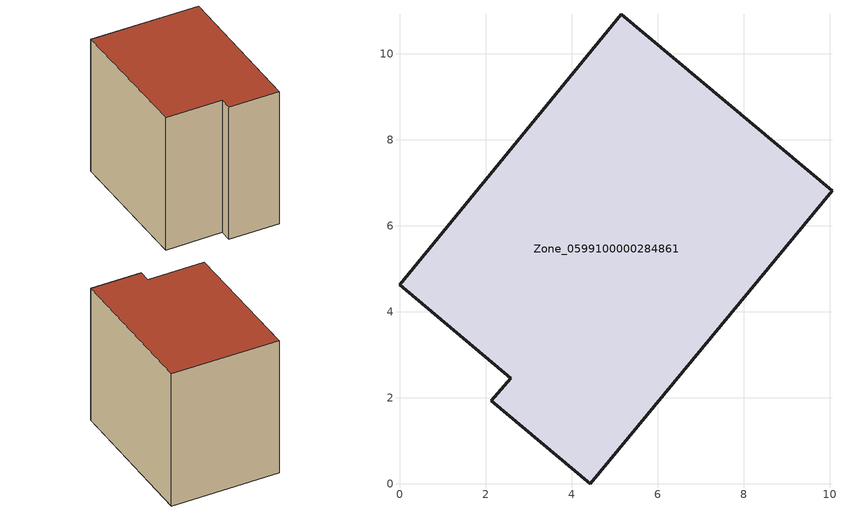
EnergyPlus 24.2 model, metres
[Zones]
Zone_0599100000284861
 floor ground (C_G): 2.13,1.93 2.58,2.46 0,4.63 5.15,10.92 10.05,6.81 4.43,0 z0
 wall outside (C_F): 2.58,2.46 2.13,1.93 4.43,0 10.05,6.81 5.15,10.92 0,4.63 2.58,2.46 z0:8.49
 roof outside (C_R): 5.15,10.92 0,4.63 2.58,2.46 2.13,1.93 4.43,0 10.05,6.81 z8.49
[BUILDING]
Pand.0599100000284861: North Axis=0; Terrain=City; Loads Convergence Tolerance Value=0.04; Temperature Convergence Tolerance Value=0.4; Solar Distribution=FullExterior; Maximum Number of Warmup Days=25; Minimum Number of Warmup Days=1
[Site:Location]
Rotterdam.The.Hague.AP_ZH_NLD Design_Conditions: Latitude=51.96; Longitude=4.45; Time Zone=1; Elevation=-4.5
[SITE:GROUNDTEMPERATURE:BUILDINGSURFACE]
18, 18, 18, 18, 18, 18, 18, 18, 18, 18, 18, 18
[MATERIAL] Thermal Absorptance=0.9; Solar Absorptance=0.7; Visible Absorptance=0.7
Name | Roughness | Thickness | Conductivity | Density | Specific Heat
G.TI.1946-1964 | MediumSmooth | 0.15 | 1 | 540 | 1210
F.TI.1946-1964 | Rough | 0.3 | 0.857143 | 1920 | 840
R.TI.1946-1964 | MediumRough | 0.2 | 0.277778 | 1500 | 1000
[CONSTRUCTION]
C_G: G.TI.1946-1964
C_F: F.TI.1946-1964
C_R: R.TI.1946-1964
[ZONE]
Zone_0599100000284861: Type=1; Multiplier=1; Ceiling Height=Autocalculate; Volume=Autocalculate; Floor Area=autocalculate; Part of Total Floor Area=Yes
[ZONEINFILTRATION:DESIGNFLOWRATE]
Infil_Zone_0599100000284861: Zone or ZoneList or Space or SpaceList=Zone_0599100000284861; Schedule=AlwaysOn; Design Flow Rate Calculation Method=Flow/Area; Flow Rate per Floor Area=0.003; Constant Term Coefficient=1; Temperature Term Coefficient=0; Velocity Term Coefficient=0; Velocity Squared Term Coefficient=0
[HVACTEMPLATE:ZONE:IDEALLOADSAIRSYSTEM]
Zone_0599100000284861: Maximum Heating Supply Air Temperature=50; Minimum Cooling Supply Air Temperature=13; Maximum Heating Supply Air Humidity Ratio=0.0156; Minimum Cooling Supply Air Humidity Ratio=0.0077; Heating Limit=NoLimit; Cooling Limit=NoLimit; Dehumidification Control Type=ConstantSensibleHeatRatio; Cooling Sensible Heat Ratio=0.7; Dehumidification Setpoint=60; Humidification Control Type=None; Humidification Setpoint=30; Outdoor Air Method=None; Outdoor Air Flow Rate per Person=0.00944; Outdoor Air Flow Rate per Zone Floor Area=0; Outdoor Air Flow Rate per Zone=0; Demand Controlled Ventilation Type=None; Outdoor Air Economizer Type=NoEconomizer; Heat Recovery Type=None; Sensible Heat Recovery Effectiveness=0.7; Latent Heat Recovery Effectiveness=0.65
[ZONECONTROL:THERMOSTAT]
ThermostatControl_Zone_0599100000284861: Zone or ZoneList=Zone_0599100000284861; Control Type Schedule=DualSetpointControlType; Control 1=Thermostat_Zone_0599100000284861; Temperature Difference Between Cutout And Setpoint=0
[THERMOSTATSETPOINT:DUALSETPOINT]
Thermostat_Zone_0599100000284861: Heating Setpoint Temperature Schedule=HeatingSetpoint_Zone_0599100000284861; Cooling Setpoint Temperature Schedule=CoolingSetpoint_Zone_0599100000284861
[SCHEDULE:COMPACT]
HeatingSetpoint_Zone_0599100000284861: Through: 12/31, For: AllDays, Until: 24:00, 21
CoolingSetpoint_Zone_0599100000284861: Through: 12/31, For: AllDays, Until: 24:00, 24
DualSetpointControlType: Through: 12/31, For: AllDays, Until: 24:00, 4
AlwaysOn: Through: 12/31, For: AllDays, Until: 24:00, 1
